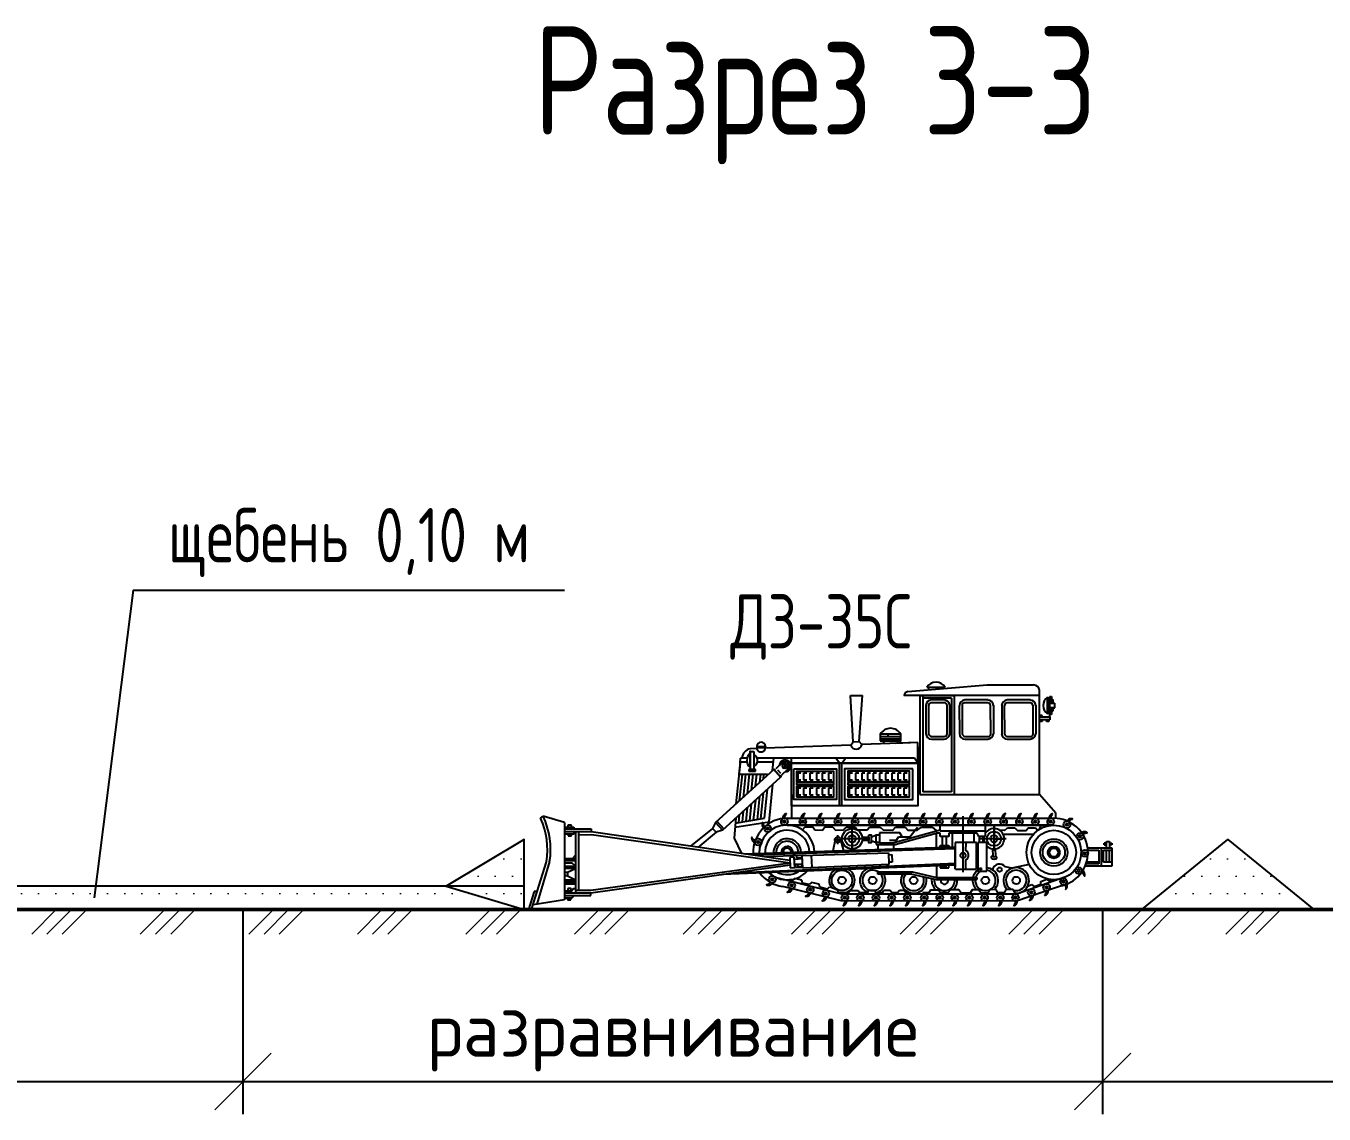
# Paper-space layout 'Лист 6' of a CAD drawing. Header units: metres, sheet in millimetres. Extents: x 0 to 420, y 0 to 297.
# Drawn here: x 300.6 to 360.4, y 89 to 139.2 of the extents above; entities that cross this region are included whole.
import ezdxf

# ---------------------------------------------------------------- set-up
doc = ezdxf.new("R2010")
doc.units = ezdxf.units.M
for name, color, linetype, lineweight in [('Котлован_низ', 7, 'Continuous', 25), ('Машины', 7, 'Continuous', 25), ('Надписи', 7, 'Continuous', 25), ('Профиль', 7, 'Continuous', 50), ('Размеры', 3, 'Continuous', 18), ('Штриховка', 8, 'Continuous', 18)]:
    doc.layers.add(name, color=color, linetype=linetype, lineweight=lineweight)
doc.styles.add('ГОСТ тип Б', font='GOST_B.TTF')
doc.dimstyles.new('Схема', dxfattribs={"dimtxt": 2.5, "dimasz": 2.5, "dimexe": 1.5, "dimexo": 0, "dimgap": 0.8, "dimtad": 1, "dimtxsty": 'ГОСТ тип Б', "dimtsz": 1.3, "dimcen": 2.5, "dimdle": 1.5, "dimclrd": 3, "dimclre": 3, "dimclrt": 3, "dimazin": 3, "dimtfac": 1, "dimtix": 1, "dimtmove": 0, "dimatfit": 3, "dimtfill": 1})

# ---------------------------------------------------------------- blocks, each defined once
blk = doc.blocks.new('Бульдозер сбоку')
at = {"color": 0, "linetype": 'BYBLOCK', "lineweight": -2}
for p, q in [((-5.871, 2.876), (-6.467, 2.876)), ((-4.858, 2.793), (-5.871, 2.876)), ((-5.101, 2.849), (-5.336, 2.849)), ((-5.309, 2.85), (-5.309, 2.83)), ((-5.125, 2.85), (-5.309, 2.85)), ((-5.125, 2.815), (-5.125, 2.85)), ((-6.694, 2.688), (-6.711, 2.688)), ((-6.711, 2.688), (-6.711, 2.642)), ((-6.675, 2.728), (-6.694, 2.728)), ((-6.694, 2.728), (-6.694, 2.642)), ((-6.675, 2.709), (-6.675, 2.728)), ((-6.675, 2.468), (-6.675, 2.709)), ((-6.675, 2.709), (-6.675, 2.709)), ((-6.675, 2.709), (-6.647, 2.709)), ((-6.647, 2.709), (-6.647, 2.516)), ((-6.646, 2.506), (-6.646, 2.718)), ((-6.543, 2.74), (-6.543, 2.808)), ((-6.543, 2.74), (-4.808, 2.74)), ((-6.427, 2.684), (-6.128, 2.684)), ((-5.885, 2.684), (-5.587, 2.684)), ((-5.45, 2.74), (-5.45, 2.74)), ((-5.45, 2.74), (-5.415, 2.74)), ((-5.45, 2.74), (-5.45, 2.706)), ((-5.013, 2.74), (-5.45, 2.74)), ((-5.45, 2.74), (-5.45, 1.472)), ((-5.415, 2.74), (-5.415, 2.74)), ((-5.415, 2.706), (-5.048, 2.706)), ((-5.415, 2.706), (-5.415, 1.507)), ((-5.323, 2.684), (-5.158, 2.684)), ((-5.013, 2.74), (-5.048, 2.74)), ((-5.048, 2.74), (-5.048, 2.74)), ((-5.048, 2.74), (-5.048, 1.507)), ((-4.808, 2.74), (-4.808, 2.74)), ((-4.125, 2.742), (-4.279, 2.74)), ((-4.236, 2.151), (-4.279, 2.74)), ((-4.159, 2.15), (-4.125, 2.742)), ((-6.675, 2.642), (-6.733, 2.642)), ((-6.733, 2.642), (-6.733, 2.582)), ((-6.733, 2.582), (-6.675, 2.582)), ((-6.711, 2.653), (-6.727, 2.653)), ((-6.727, 2.653), (-6.727, 2.642)), ((-6.727, 2.582), (-6.727, 2.572)), ((-6.727, 2.572), (-6.711, 2.572)), ((-6.711, 2.582), (-6.711, 2.541)), ((-6.711, 2.541), (-6.694, 2.541)), ((-6.694, 2.582), (-6.694, 2.498)), ((-6.694, 2.498), (-6.675, 2.498)), ((-6.647, 2.516), (-6.675, 2.516)), ((-6.494, 2.616), (-6.495, 2.249)), ((-6.461, 2.246), (-6.459, 2.616)), ((-6.424, 2.649), (-6.126, 2.649)), ((-6.092, 2.615), (-6.093, 2.249)), ((-6.058, 2.614), (-6.058, 2.249)), ((-5.952, 2.616), (-5.953, 2.249)), ((-5.92, 2.246), (-5.917, 2.616)), ((-5.883, 2.649), (-5.584, 2.649)), ((-5.551, 2.615), (-5.552, 2.249)), ((-5.516, 2.614), (-5.517, 2.249)), ((-5.394, 2.248), (-5.394, 2.616)), ((-5.359, 2.249), (-5.359, 2.616)), ((-5.324, 2.649), (-5.158, 2.649)), ((-5.122, 2.615), (-5.123, 2.25)), ((-5.087, 2.615), (-5.088, 2.25)), ((-6.675, 2.468), (-6.675, 2.428)), ((-6.543, 2.468), (-6.675, 2.468)), ((-6.675, 2.428), (-6.543, 2.428)), ((-6.663, 2.428), (-6.663, 2.409)), ((-6.663, 2.409), (-6.63, 2.409)), ((-6.63, 2.409), (-6.63, 2.428)), ((-6.63, 2.428), (-6.63, 2.428)), ((-6.576, 2.468), (-6.576, 2.487)), ((-6.576, 2.487), (-6.543, 2.487)), ((-6.576, 2.428), (-6.576, 2.409)), ((-6.576, 2.409), (-6.543, 2.409)), ((-6.127, 2.216), (-6.427, 2.215)), ((-6.129, 2.181), (-6.427, 2.183)), ((-5.587, 2.181), (-5.886, 2.183)), ((-5.586, 2.216), (-5.885, 2.215)), ((-5.157, 2.217), (-5.324, 2.217)), ((-5.157, 2.217), (-5.324, 2.217)), ((-5.159, 2.182), (-5.323, 2.182)), ((-5.159, 2.182), (-5.323, 2.182)), ((-4.505, 2.216), (-4.767, 2.216)), ((-4.505, 2.188), (-4.767, 2.188)), ((-4.726, 2.159), (-4.727, 2.128)), ((-4.6, 2.247), (-4.6, 2.216)), ((-4.546, 2.159), (-4.547, 2.122)), ((-5.013, 2.085), (-5.013, 2.085)), ((-5.013, 1.472), (-5.013, 2.085)), ((-4.985, 2.138), (-4.701, 2.127)), ((-4.985, 1.875), (-4.985, 2.138)), ((-4.985, 2.138), (-4.268, 2.112)), ((-4.701, 2.127), (-4.701, 2.127)), ((-4.268, 2.112), (-4.236, 2.151)), ((-4.159, 2.15), (-4.236, 2.151)), ((-4.198, 2.138), (-4.198, 2.138)), ((-4.128, 2.106), (-4.159, 2.15)), ((-4.128, 2.106), (-3.037, 2.067)), ((-3.035, 2.088), (-3.035, 2.073)), ((-2.925, 2.088), (-3.035, 2.088)), ((-3.035, 2.073), (-2.926, 2.073)), ((-2.927, 2.063), (-2.841, 2.059)), ((-2.925, 2.088), (-2.925, 2.073)), ((-2.844, 2.023), (-2.886, 2.023)), ((-2.886, 2.023), (-2.886, 1.796)), ((-2.844, 1.796), (-2.844, 2.023)), ((-4.985, 1.875), (-4.942, 1.941)), ((-4.985, 1.875), (-3.367, 1.875)), ((-4.942, 1.941), (-2.929, 1.941)), ((-4.013, 1.875), (-4.06, 1.941)), ((-4.013, 1.329), (-4.013, 1.875)), ((-3.981, 1.875), (-3.937, 1.941)), ((-3.981, 1.329), (-3.981, 1.875)), ((-3.367, 1.875), (-3.367, 1.941)), ((-3.248, 1.875), (-3.328, 1.805)), ((-3.325, 1.881), (-3.254, 1.801)), ((-3.259, 1.886), (-3.167, 1.801)), ((-3.126, 1.78), (-3.142, 1.941)), ((-3.135, 1.887), (-2.933, 1.888)), ((-2.805, 1.941), (-2.716, 1.941)), ((-2.798, 1.887), (-2.711, 1.887)), ((-2.711, 1.875), (-2.716, 1.941)), ((-2.712, 1.887), (-2.697, 1.735)), ((-2.711, 1.875), (-2.711, 1.875)), ((-2.711, 1.875), (-2.657, 1.353)), ((-4.849, 1.746), (-4.808, 1.746)), ((-4.808, 1.662), (-4.849, 1.662)), ((-4.808, 1.746), (-4.808, 1.662)), ((-4.77, 1.746), (-4.729, 1.746)), ((-4.729, 1.662), (-4.77, 1.662)), ((-4.729, 1.746), (-4.729, 1.662)), ((-4.694, 1.746), (-4.653, 1.746)), ((-4.653, 1.662), (-4.694, 1.662)), ((-4.653, 1.746), (-4.653, 1.662)), ((-4.614, 1.746), (-4.573, 1.746)), ((-4.573, 1.662), (-4.614, 1.662)), ((-4.573, 1.746), (-4.573, 1.662)), ((-4.534, 1.746), (-4.493, 1.746)), ((-4.493, 1.662), (-4.534, 1.662)), ((-4.493, 1.746), (-4.493, 1.662)), ((-4.456, 1.746), (-4.415, 1.746)), ((-4.415, 1.662), (-4.456, 1.662)), ((-4.415, 1.746), (-4.415, 1.662)), ((-4.381, 1.746), (-4.34, 1.746)), ((-4.34, 1.662), (-4.381, 1.662)), ((-4.34, 1.746), (-4.34, 1.662)), ((-4.308, 1.746), (-4.267, 1.746)), ((-4.267, 1.662), (-4.308, 1.662)), ((-4.267, 1.746), (-4.267, 1.662)), ((-4.229, 1.746), (-4.188, 1.746)), ((-4.188, 1.662), (-4.229, 1.662)), ((-4.188, 1.746), (-4.188, 1.662)), ((-4.148, 1.746), (-4.107, 1.746)), ((-4.107, 1.662), (-4.148, 1.662)), ((-4.107, 1.746), (-4.107, 1.662)), ((-4.09, 1.746), (-4.09, 1.662)), ((-3.883, 1.746), (-3.842, 1.746)), ((-3.842, 1.662), (-3.883, 1.662)), ((-3.842, 1.746), (-3.842, 1.662)), ((-3.804, 1.746), (-3.763, 1.746)), ((-3.763, 1.662), (-3.804, 1.662)), ((-3.763, 1.746), (-3.763, 1.662)), ((-3.728, 1.746), (-3.687, 1.746)), ((-3.687, 1.662), (-3.728, 1.662)), ((-3.687, 1.746), (-3.687, 1.662)), ((-3.644, 1.746), (-3.603, 1.746)), ((-3.603, 1.662), (-3.644, 1.662)), ((-3.603, 1.746), (-3.603, 1.662)), ((-3.564, 1.746), (-3.523, 1.746)), ((-3.523, 1.662), (-3.564, 1.662)), ((-3.523, 1.746), (-3.523, 1.662)), ((-3.489, 1.746), (-3.448, 1.746)), ((-3.448, 1.662), (-3.489, 1.662)), ((-3.448, 1.746), (-3.448, 1.662)), ((-3.324, 1.799), (-3.239, 1.722)), ((-3.189, 1.789), (-3.229, 1.747)), ((-3.059, 1.719), (-3.06, 1.735)), ((-2.697, 1.735), (-3.06, 1.735)), ((-3.012, 1.735), (-3.005, 1.67)), ((-2.971, 1.735), (-2.959, 1.628)), ((-2.922, 1.735), (-2.906, 1.58)), ((-2.907, 1.773), (-2.907, 1.796)), ((-2.907, 1.796), (-2.825, 1.796)), ((-2.825, 1.773), (-2.907, 1.773)), ((-2.874, 1.735), (-2.853, 1.531)), ((-2.827, 1.735), (-2.801, 1.484)), ((-2.825, 1.796), (-2.825, 1.773)), ((-2.781, 1.735), (-2.75, 1.437)), ((-2.736, 1.735), (-2.7, 1.392)), ((-5.415, 1.507), (-5.048, 1.507)), ((-4.849, 1.554), (-4.808, 1.554)), ((-4.808, 1.554), (-4.808, 1.469)), ((-4.77, 1.554), (-4.729, 1.554)), ((-4.729, 1.554), (-4.729, 1.469)), ((-4.694, 1.554), (-4.653, 1.554)), ((-4.653, 1.554), (-4.653, 1.469)), ((-4.614, 1.554), (-4.573, 1.554)), ((-4.573, 1.554), (-4.573, 1.469)), ((-4.534, 1.554), (-4.493, 1.554)), ((-4.493, 1.554), (-4.493, 1.469)), ((-4.456, 1.554), (-4.415, 1.554)), ((-4.415, 1.554), (-4.415, 1.469)), ((-4.381, 1.554), (-4.34, 1.554)), ((-4.34, 1.554), (-4.34, 1.469)), ((-4.308, 1.554), (-4.267, 1.554)), ((-4.267, 1.554), (-4.267, 1.469)), ((-4.229, 1.554), (-4.188, 1.554)), ((-4.188, 1.554), (-4.188, 1.469)), ((-4.148, 1.554), (-4.107, 1.554)), ((-4.107, 1.554), (-4.107, 1.469)), ((-3.883, 1.554), (-3.842, 1.554)), ((-3.842, 1.554), (-3.842, 1.469)), ((-3.804, 1.554), (-3.763, 1.554)), ((-3.763, 1.554), (-3.763, 1.469)), ((-3.728, 1.554), (-3.687, 1.554)), ((-3.687, 1.554), (-3.687, 1.469)), ((-3.644, 1.554), (-3.603, 1.554)), ((-3.603, 1.554), (-3.603, 1.469)), ((-3.564, 1.554), (-3.523, 1.554)), ((-3.523, 1.554), (-3.523, 1.469)), ((-3.489, 1.554), (-3.448, 1.554)), ((-3.448, 1.554), (-3.448, 1.469)), ((-3.085, 1.126), (-3.13, 1.606)), ((-3.024, 1.169), (-3.061, 1.543)), ((-6.753, 1.234), (-6.543, 1.472)), ((-4.808, 1.469), (-4.849, 1.469)), ((-4.729, 1.469), (-4.77, 1.469)), ((-4.653, 1.469), (-4.694, 1.469)), ((-4.573, 1.469), (-4.614, 1.469)), ((-4.493, 1.469), (-4.534, 1.469)), ((-4.415, 1.469), (-4.456, 1.469)), ((-4.34, 1.469), (-4.381, 1.469)), ((-4.267, 1.469), (-4.308, 1.469)), ((-4.188, 1.469), (-4.229, 1.469)), ((-4.107, 1.469), (-4.148, 1.469)), ((-3.842, 1.469), (-3.883, 1.469)), ((-3.763, 1.469), (-3.804, 1.469)), ((-3.687, 1.469), (-3.728, 1.469)), ((-3.603, 1.469), (-3.644, 1.469)), ((-3.523, 1.469), (-3.564, 1.469)), ((-3.448, 1.469), (-3.489, 1.469)), ((-3.367, 1.472), (-3.367, 1.17)), ((-3.005, 1.492), (-2.971, 1.162)), ((-2.96, 1.451), (-2.929, 1.153)), ((-2.907, 1.402), (-2.88, 1.145)), ((-2.853, 1.354), (-2.831, 1.137)), ((-6.753, 1.169), (-6.753, 1.234)), ((-6.753, 1.234), (-6.753, 1.234)), ((-5.565, 0.478), (-5.565, 1.195)), ((-2.65, 1.108), (-3.024, 1.169)), ((-2.801, 1.307), (-2.783, 1.129)), ((-2.75, 1.26), (-2.736, 1.122)), ((-2.701, 1.215), (-2.69, 1.114)), ((-2.657, 1.175), (-2.636, 0.915)), ((-0.464, 1.116), (-0.19, 1.195)), ((-0.159, 1.17), (-0.19, 1.195)), ((-6.725, 1.082), (-3.314, 1.082)), ((-6.537, 1.028), (-6.567, 1.082)), ((-6.49, 1.048), (-6.52, 1.015)), ((-6.396, 1.048), (-6.49, 1.048)), ((-6.37, 1.015), (-6.396, 1.048)), ((-6.26, 1.015), (-6.37, 1.015)), ((-6.226, 1.047), (-6.26, 1.015)), ((-6.133, 1.048), (-6.226, 1.047)), ((-6.093, 1.015), (-6.133, 1.048)), ((-6.093, 1.015), (-6.03, 1.017)), ((-5.96, 1.066), (-5.96, 0.907)), ((-5.96, 0.752), (-5.96, 1.066)), ((-5.272, 1.082), (-5.873, 1.082)), ((-5.847, 1.082), (-5.847, 1.006)), ((-5.847, 1.006), (-5.847, 0.936)), ((-5.847, 1.006), (-5.272, 1.006)), ((-5.811, 1.006), (-5.811, 1.006)), ((-5.272, 1.006), (-5.272, 1.082)), ((-4.683, 0.86), (-5.272, 1.021)), ((-5.219, 1.014), (-5.227, 1.009)), ((-5.168, 1.056), (-5.219, 1.014)), ((-5.033, 1.055), (-5.168, 1.056)), ((-4.976, 1.018), (-5.033, 1.055)), ((-4.884, 0.934), (-4.98, 1.055)), ((-4.857, 1.019), (-4.976, 1.018)), ((-4.823, 1.056), (-4.857, 1.019)), ((-4.699, 1.055), (-4.823, 1.056)), ((-4.664, 1.019), (-4.699, 1.055)), ((-4.54, 1.02), (-4.664, 1.019)), ((-4.505, 1.056), (-4.54, 1.02)), ((-4.366, 1.056), (-4.505, 1.056)), ((-4.337, 1.021), (-4.366, 1.056)), ((-4.215, 1.021), (-4.337, 1.021)), ((-4.182, 1.057), (-4.215, 1.021)), ((-4.068, 1.057), (-4.182, 1.057)), ((-4.145, 0.733), (-4.145, 1.057)), ((-4.036, 1.02), (-4.068, 1.057)), ((-3.931, 1.019), (-4.036, 1.02)), ((-3.896, 1.057), (-3.931, 1.019)), ((-3.797, 1.059), (-3.896, 1.057)), ((-3.764, 1.019), (-3.797, 1.059)), ((-3.669, 1.02), (-3.764, 1.019)), ((-3.641, 1.058), (-3.669, 1.02)), ((-3.543, 1.058), (-3.641, 1.058)), ((-3.51, 1.022), (-3.543, 1.058)), ((-2.644, 1.054), (-3.085, 1.126)), ((-2.415, 1.132), (-2.503, 1.035)), ((-2.486, 1.019), (-2.405, 0.991)), ((-2.405, 0.991), (-2.36, 1.038)), ((-2.397, 1.116), (-2.36, 1.038)), ((-2.36, 1.038), (-2.078, 0.811)), ((-0.807, 1.033), (-0.807, 0.995)), ((-0.466, 1.033), (-0.807, 1.033)), ((-0.586, 1.054), (-0.586, 1.033)), ((-0.466, 1.054), (-0.586, 1.054)), ((-0.554, 1.033), (-0.554, 1.082)), ((-0.554, 1.082), (-0.509, 1.082)), ((-0.509, 1.082), (-0.509, 1.033)), ((-0.464, 1.116), (-0.464, 0.124)), ((-7.439, 0.851), (-7.468, 0.851)), ((-7.468, 0.851), (-7.468, 0.829)), ((-7.399, 0.874), (-7.439, 0.874)), ((-7.439, 0.874), (-7.439, 0.791)), ((-7.399, 0.791), (-7.399, 0.874)), ((-7.399, 0.851), (-7.369, 0.851)), ((-7.369, 0.829), (-7.369, 0.851)), ((-6.077, 0.966), (-6.467, 0.968)), ((-6.114, 0.907), (-5.765, 0.907)), ((-6.041, 0.907), (-6.091, 0.907)), ((-5.96, 0.907), (-6.041, 0.907)), ((-5.96, 0.967), (-5.96, 0.793)), ((-5.867, 0.859), (-5.752, 0.859)), ((-5.867, 0.493), (-5.867, 0.859)), ((-5.847, 0.936), (-5.767, 0.936)), ((-5.82, 0.859), (-5.82, 0.936)), ((-5.775, 0.859), (-5.775, 0.936)), ((-5.767, 0.936), (-5.743, 0.979)), ((-5.752, 0.859), (-5.752, 0.493)), ((-5.752, 0.837), (-5.737, 0.837)), ((-5.743, 0.979), (-5.381, 0.979)), ((-5.737, 0.837), (-5.737, 0.858)), ((-5.737, 0.858), (-5.465, 0.858)), ((-5.737, 0.517), (-5.737, 0.837)), ((-5.702, 0.979), (-5.702, 0.858)), ((-5.601, 0.754), (-5.602, 0.858)), ((-5.465, 0.858), (-5.465, 0.543)), ((-5.423, 0.979), (-5.424, 0.8)), ((-5.381, 0.979), (-5.381, 0.935)), ((-5.381, 0.935), (-5.272, 0.935)), ((-5.352, 0.822), (-5.352, 0.935)), ((-5.302, 0.822), (-5.302, 0.935)), ((-5.272, 0.935), (-5.272, 0.979)), ((-5.272, 0.979), (-5.221, 0.979)), ((-5.221, 0.979), (-5.221, 0.794)), ((-4.696, 0.835), (-5.221, 0.979)), ((-4.884, 0.934), (-4.884, 0.934)), ((-4.739, 0.934), (-4.884, 0.934)), ((-4.784, 0.934), (-4.756, 0.985)), ((-4.756, 0.985), (-4.493, 0.985)), ((-4.712, 0.89), (-4.739, 0.934)), ((-4.621, 0.89), (-4.712, 0.89)), ((-4.454, 0.835), (-4.696, 0.835)), ((-4.493, 0.857), (-4.683, 0.86)), ((-4.673, 0.835), (-4.673, 0.775)), ((-4.493, 0.985), (-4.493, 0.857)), ((-4.475, 0.835), (-4.475, 0.768)), ((-4.39, 0.928), (-4.454, 0.959)), ((-4.39, 0.887), (-4.454, 0.858)), ((-4.454, 0.858), (-4.454, 0.835)), ((-4.36, 0.928), (-4.36, 0.887)), ((-4.274, 0.928), (-4.36, 0.928)), ((-4.36, 0.887), (-4.274, 0.886)), ((-4.358, 0.907), (-3.999, 0.907)), ((-4.145, 0.967), (-4.145, 0.733)), ((-3.996, 0.895), (-4.034, 0.754)), ((-4.006, 0.895), (-3.912, 0.895)), ((-3.961, 0.895), (-3.984, 0.895)), ((-3.961, 0.84), (-3.961, 0.954)), ((-3.926, 0.895), (-3.899, 0.749)), ((-3.35, 0.596), (-0.808, 0.956)), ((-3.349, 0.627), (-0.807, 0.995)), ((-2.636, 0.915), (-2.729, 0.717)), ((-2.405, 0.991), (-2.171, 0.797)), ((-0.808, 0.956), (-0.644, 0.955)), ((-0.807, 0.995), (-0.466, 0.995)), ((-0.644, 0.995), (-0.644, 0.246)), ((-0.604, 0.995), (-0.604, 0.21)), ((-0.588, 0.972), (-0.588, 0.995)), ((-0.466, 0.972), (-0.588, 0.972)), ((-0.555, 0.944), (-0.555, 0.972)), ((-0.511, 0.944), (-0.555, 0.944)), ((-0.511, 0.972), (-0.511, 0.944)), ((-7.468, 0.829), (-7.439, 0.829)), ((-7.158, 0.792), (-7.468, 0.791)), ((-7.468, 0.791), (-7.468, 0.558)), ((-7.361, 0.762), (-7.468, 0.762)), ((-7.439, 0.608), (-7.439, 0.762)), ((-7.369, 0.829), (-7.399, 0.829)), ((-7.399, 0.829), (-7.369, 0.829)), ((-7.399, 0.608), (-7.399, 0.762)), ((-7.361, 0.608), (-7.361, 0.762)), ((-7.329, 0.791), (-7.329, 0.558)), ((-7.161, 0.762), (-7.299, 0.762)), ((-7.299, 0.762), (-7.299, 0.585)), ((-5.976, 0.778), (-5.977, 0.685)), ((-5.942, 0.778), (-5.943, 0.685)), ((-5.466, 0.779), (-2.873, 0.696)), ((-5.465, 0.517), (-5.465, 0.801)), ((-5.465, 0.801), (-2.762, 0.712)), ((-5.38, 0.822), (-5.381, 0.799)), ((-5.272, 0.822), (-5.38, 0.822)), ((-5.272, 0.796), (-5.272, 0.822)), ((-4.741, 0.756), (-4.74, 0.777)), ((-4.652, 0.704), (-4.656, 0.609)), ((-4.609, 0.703), (-4.652, 0.704)), ((-4.608, 0.729), (-4.615, 0.578)), ((-3.504, 0.691), (-4.608, 0.729)), ((-3.621, 0.695), (-3.631, 0.538)), ((-3.513, 0.533), (-3.504, 0.691)), ((-3.435, 0.663), (-3.506, 0.667)), ((-3.504, 0.691), (-3.023, 0.674)), ((-3.434, 0.689), (-3.435, 0.663)), ((-3.41, 0.538), (-3.403, 0.672)), ((-3.403, 0.672), (-3.347, 0.669)), ((-3.347, 0.669), (-3.352, 0.535)), ((-0.568, 0.654), (-0.604, 0.699)), ((-7.468, 0.608), (-7.361, 0.608)), ((-7.468, 0.558), (-7.126, 0.558)), ((-7.299, 0.609), (-7.144, 0.608)), ((-7.299, 0.585), (-7.137, 0.585)), ((-6.411, 0.577), (-6.19, 0.529)), ((-6.19, 0.529), (-6.105, 0.546)), ((-5.466, 0.517), (-5.737, 0.517)), ((-5.601, 0.517), (-5.601, 0.64)), ((-5.466, 0.591), (-2.633, 0.469)), ((-5.465, 0.571), (-2.484, 0.448)), ((-5.381, 0.537), (-5.38, 0.568)), ((-5.272, 0.537), (-5.381, 0.537)), ((-5.349, 0.546), (-5.348, 0.566)), ((-5.29, 0.546), (-5.349, 0.546)), ((-5.302, 0.564), (-5.302, 0.546)), ((-5.29, 0.564), (-5.29, 0.546)), ((-5.272, 0.563), (-5.272, 0.537)), ((-5.222, 0.561), (-5.222, 0.411)), ((-4.656, 0.609), (-4.613, 0.607)), ((-4.615, 0.578), (-3.513, 0.533)), ((-4.587, 0.577), (-4.588, 0.555)), ((-3.421, 0.538), (-3.513, 0.543)), ((-3.409, 0.58), (-3.51, 0.586)), ((-3.405, 0.648), (-3.506, 0.654)), ((-3.505, 0.556), (-3.503, 0.585)), ((-3.449, 0.553), (-3.505, 0.556)), ((-3.447, 0.582), (-3.449, 0.553)), ((-3.418, 0.58), (-3.421, 0.538)), ((-3.352, 0.535), (-3.41, 0.538)), ((-3.351, 0.571), (-0.801, 0.21)), ((-3.35, 0.596), (-0.801, 0.247)), ((-0.466, 0.654), (-0.604, 0.654)), ((-0.466, 0.628), (-0.604, 0.628)), ((-0.604, 0.556), (-0.563, 0.595)), ((-0.466, 0.556), (-0.604, 0.556)), ((-0.466, 0.529), (-0.604, 0.529)), ((-0.505, 0.478), (-0.604, 0.528)), ((-0.563, 0.595), (-0.466, 0.595)), ((-0.115, 0.07), (-0.275, 0.617)), ((-0.042, 0), (-0.233, 0.613)), ((-6.908, 0.336), (-6.247, 0.11)), ((-6.879, 0.418), (-6.247, 0.198)), ((-6.671, 0.369), (-6.709, 0.383)), ((-6.636, 0.392), (-6.671, 0.369)), ((-6.636, 0.392), (-6.637, 0.394)), ((-6.557, 0.361), (-6.636, 0.392)), ((-6.557, 0.326), (-6.557, 0.361)), ((-5.752, 0.493), (-5.867, 0.493)), ((-5.74, 0.41), (-5.74, 0.384)), ((-5.224, 0.41), (-5.74, 0.41)), ((-5.218, 0.385), (-5.74, 0.384)), ((-4.916, 0.482), (-5.224, 0.41)), ((-4.91, 0.456), (-5.218, 0.385)), ((-4.472, 0.482), (-4.916, 0.482)), ((-4.91, 0.456), (-4.472, 0.456)), ((-4.472, 0.456), (-4.472, 0.482)), ((-4.014, 0.199), (-3.199, 0.402)), ((-3.723, 0.325), (-3.624, 0.348)), ((-3.624, 0.348), (-3.594, 0.321)), ((-3.594, 0.321), (-3.51, 0.34)), ((-3.51, 0.34), (-3.5, 0.378)), ((-3.5, 0.378), (-3.413, 0.397)), ((-3.413, 0.397), (-3.379, 0.372)), ((-3.379, 0.372), (-3.343, 0.384)), ((-0.505, 0.433), (-0.604, 0.382)), ((-0.466, 0.382), (-0.604, 0.382)), ((-0.466, 0.356), (-0.604, 0.356)), ((-6.475, 0.297), (-6.557, 0.326)), ((-6.44, 0.321), (-6.475, 0.297)), ((-6.391, 0.302), (-6.44, 0.321)), ((-6.247, 0.198), (-4.014, 0.199)), ((-6.241, 0.198), (-6.206, 0.259)), ((-6.206, 0.259), (-6.112, 0.259)), ((-6.112, 0.259), (-6.091, 0.216)), ((-6.091, 0.216), (-6.007, 0.216)), ((-6.007, 0.216), (-5.989, 0.258)), ((-5.989, 0.258), (-5.902, 0.255)), ((-5.902, 0.255), (-5.883, 0.213)), ((-5.883, 0.213), (-5.794, 0.213)), ((-5.794, 0.213), (-5.761, 0.252)), ((-5.761, 0.252), (-5.68, 0.253)), ((-5.68, 0.253), (-5.656, 0.213)), ((-5.656, 0.213), (-5.539, 0.213)), ((-5.539, 0.213), (-5.511, 0.254)), ((-5.511, 0.254), (-5.403, 0.254)), ((-5.403, 0.254), (-5.369, 0.216)), ((-5.369, 0.216), (-5.275, 0.215)), ((-5.275, 0.215), (-5.245, 0.25)), ((-5.245, 0.25), (-5.149, 0.251)), ((-5.149, 0.251), (-5.126, 0.215)), ((-5.126, 0.215), (-5.049, 0.215)), ((-5.049, 0.215), (-5.049, 0.198)), ((-4.836, 0.215), (-4.901, 0.213)), ((-4.811, 0.245), (-4.836, 0.215)), ((-4.811, 0.245), (-4.75, 0.245)), ((-4.75, 0.245), (-4.724, 0.215)), ((-4.724, 0.215), (-4.652, 0.215)), ((-4.652, 0.215), (-4.632, 0.245)), ((-4.632, 0.245), (-4.544, 0.245)), ((-4.544, 0.245), (-4.527, 0.215)), ((-4.527, 0.215), (-4.451, 0.214)), ((-4.451, 0.214), (-4.433, 0.243)), ((-4.433, 0.243), (-4.352, 0.243)), ((-4.352, 0.243), (-4.336, 0.215)), ((-4.336, 0.215), (-4.237, 0.215)), ((-4.237, 0.215), (-4.221, 0.241)), ((-4.221, 0.241), (-4.116, 0.241)), ((-4.116, 0.241), (-4.098, 0.215)), ((-4.098, 0.215), (-3.968, 0.216)), ((-3.957, 0.255), (-3.968, 0.216)), ((-3.874, 0.287), (-3.957, 0.255)), ((-3.857, 0.292), (-3.874, 0.287)), ((-3.824, 0.264), (-3.857, 0.292)), ((-3.824, 0.264), (-3.732, 0.287)), ((-3.732, 0.287), (-3.723, 0.325)), ((-0.801, 0.247), (-0.604, 0.246)), ((-0.801, 0.179), (-0.801, 0.21)), ((-0.801, 0.21), (-0.466, 0.21)), ((-0.466, 0.179), (-0.801, 0.179)), ((-0.466, 0.329), (-0.604, 0.329)), ((-0.576, 0.272), (-0.604, 0.272)), ((-0.558, 0.153), (-0.582, 0.179)), ((-0.562, 0.242), (-0.576, 0.272)), ((-0.466, 0.242), (-0.562, 0.242)), ((-0.551, 0.242), (-0.551, 0.27)), ((-0.551, 0.27), (-0.506, 0.27)), ((-0.506, 0.27), (-0.506, 0.242)), ((-0.479, 0.242), (-0.479, 0.21)), ((-0.115, 0.234), (-0.077, 0.234)), ((-0.077, 0.234), (-0.002, 0)), ((-0.466, 0.153), (-0.558, 0.153)), ((-0.546, 0.124), (-0.546, 0.153)), ((-0.502, 0.124), (-0.546, 0.124)), ((-0.502, 0.153), (-0.502, 0.124)), ((-0.466, 0.124), (-0.062, 0.062)), ((-0.002, 0), (-0.042, 0))]:
    blk.add_line(p, q, dxfattribs=at)
at = {"color": 0, "linetype": 'BYBLOCK', "lineweight": -2, "extrusion": (0, 0, -1)}
for points in [[(5.013, 1.472), (6.543, 1.472), (6.543, 2.74), (5.013, 2.74)], [(4.505, 2.159), (4.767, 2.159), (4.767, 2.247), (4.505, 2.247)], [(2.844, 2.023), (2.835, 2.023), (2.835, 1.823), (2.844, 1.823)], [(4.923, 1.804), (4.049, 1.804), (4.049, 1.41), (4.923, 1.41)], [(4.09, 1.639), (4.877, 1.639), (4.877, 1.771), (4.09, 1.771)], [(3.397, 1.803), (3.944, 1.803), (3.944, 1.41), (3.397, 1.41)], [(3.431, 1.637), (3.912, 1.637), (3.912, 1.769), (3.431, 1.769)], [(2.486, 1.019), (3.229, 1.696), (3.141, 1.793), (2.397, 1.116)], [(4.09, 1.596), (4.877, 1.596), (4.877, 1.622), (4.09, 1.622)], [(4.09, 1.445), (4.877, 1.445), (4.877, 1.576), (4.09, 1.576)], [(3.431, 1.597), (3.912, 1.597), (3.912, 1.623), (3.431, 1.623)], [(3.431, 1.446), (3.912, 1.446), (3.912, 1.577), (3.431, 1.577)], [(4.454, 0.959), (4.493, 0.959), (4.493, 0.858), (4.454, 0.858)], [(4.36, 0.959), (4.39, 0.959), (4.39, 0.857), (4.36, 0.857)]]:
    blk.add_lwpolyline(points, close=True, dxfattribs=at)
for points in [[(4.013, 1.875), (4.985, 1.875), (4.985, 1.329), (3.367, 1.329), (3.367, 1.875), (3.981, 1.875)], [(3.314, 1.17), (6.725, 1.17)], [(3.314, 1.082), (6.725, 1.082)], [(6.247, 0.198), (4.014, 0.199), (3.314, 0.373)], [(0.466, 0.478), (0.505, 0.478), (0.505, 0.433), (0.466, 0.433)], [(6.247, 0.11), (4.003, 0.111), (3.256, 0.295)]]:
    blk.add_lwpolyline(points, dxfattribs=at)
for centre, radius in [((3.287, 1.84), 0.0328), ((6.686, 1.126), 0.0437), ((6.686, 1.126), 0.0437), ((6.489, 1.126), 0.0437), ((6.285, 1.126), 0.0437), ((6.082, 1.126), 0.0437), ((5.879, 1.126), 0.0437), ((5.671, 1.126), 0.0437), ((5.461, 1.126), 0.0437), ((5.26, 1.126), 0.0437), ((5.053, 1.126), 0.0437), ((4.84, 1.126), 0.0437), ((4.619, 1.126), 0.0437), ((4.402, 1.126), 0.0437), ((4.183, 1.126), 0.0437), ((3.964, 1.126), 0.0437), ((3.734, 1.126), 0.0437), ((3.514, 1.126), 0.0437), ((3.279, 1.126), 0.0437), ((6.725, 0.732), 0.35), ((6.725, 0.732), 0.284), ((6.892, 1.087), 0.0437), ((6.892, 1.087), 0.0153), ((6.686, 1.126), 0.0153), ((6.489, 1.126), 0.0153), ((6.285, 1.126), 0.0153), ((6.082, 1.126), 0.0153), ((5.96, 0.907), 0.0918), ((5.879, 1.126), 0.0153), ((5.671, 1.126), 0.0153), ((5.461, 1.126), 0.0153), ((5.26, 1.126), 0.0153), ((5.053, 1.126), 0.0153), ((4.84, 1.126), 0.0153), ((4.619, 1.126), 0.0153), ((4.402, 1.126), 0.0153), ((4.145, 0.907), 0.131), ((4.145, 0.907), 0.0918), ((4.183, 1.126), 0.0153), ((3.964, 1.126), 0.0153), ((3.734, 1.126), 0.0153), ((3.514, 1.126), 0.0153), ((3.279, 1.126), 0.0153), ((3.066, 1.037), 0.0437), ((3.066, 1.037), 0.0153), ((7.06, 0.937), 0.0437), ((7.06, 0.937), 0.0153), ((6.725, 0.732), 0.175), ((6.725, 0.732), 0.142), ((6.725, 0.732), 0.142), ((5.96, 0.907), 0.0459), ((4.145, 0.907), 0.0459), ((3.961, 0.895), 0.035), ((2.944, 0.866), 0.0437), ((2.944, 0.866), 0.0153), ((7.12, 0.722), 0.0437), ((7.12, 0.722), 0.0153), ((6.725, 0.732), 0.0765), ((6.725, 0.732), 0.0547), ((5.563, 0.695), 0.0328), ((7.042, 0.501), 0.0437), ((7.042, 0.501), 0.0153), ((6.032, 0.512), 0.028), ((5.789, 0.522), 0.0108), ((4.014, 0.374), 0.131), ((6.849, 0.361), 0.0437), ((6.849, 0.361), 0.0153), ((6.244, 0.374), 0.0481), ((5.85, 0.374), 0.0481), ((4.932, 0.374), 0.0481), ((4.407, 0.374), 0.0481), ((4.014, 0.374), 0.0481), ((3.371, 0.312), 0.0437), ((3.123, 0.387), 0.0437), ((3.123, 0.387), 0.0153), ((6.632, 0.286), 0.0437), ((6.632, 0.286), 0.0153), ((6.438, 0.221), 0.0437), ((6.438, 0.221), 0.0153), ((6.235, 0.154), 0.0437), ((6.235, 0.154), 0.0153), ((6.039, 0.154), 0.0437), ((6.039, 0.154), 0.0153), ((5.839, 0.154), 0.0437), ((5.839, 0.154), 0.0153), ((5.645, 0.154), 0.0437), ((5.645, 0.154), 0.0153), ((5.458, 0.154), 0.0437), ((5.458, 0.154), 0.0153), ((5.266, 0.154), 0.0437), ((5.266, 0.154), 0.0153), ((5.067, 0.154), 0.0437), ((5.067, 0.154), 0.0153), ((4.851, 0.154), 0.0437), ((4.851, 0.154), 0.0153), ((4.65, 0.154), 0.0437), ((4.65, 0.154), 0.0153), ((4.45, 0.154), 0.0437), ((4.45, 0.154), 0.0153), ((4.249, 0.154), 0.0437), ((4.249, 0.154), 0.0153), ((4.052, 0.154), 0.0437), ((4.052, 0.154), 0.0153), ((3.808, 0.204), 0.0437), ((3.808, 0.204), 0.0153), ((3.608, 0.254), 0.0437), ((3.608, 0.254), 0.0153), ((3.371, 0.312), 0.0153)]:
    blk.add_circle(centre, radius, dxfattribs=at)
for centre, radius, start, end in [((6.462, 2.794), 0.0823, 9.7833, 86.3409), ((5.218, 2.771), 0.141, 33.7055, 146.2945), ((6.714, 2.612), 0.126, 122.6462, -122.6462), ((6.419, 2.609), 0.0747, 4.7716, 87.3363), ((6.135, 2.606), 0.0781, 95.0187, 174.1749), ((5.878, 2.609), 0.0747, 4.7716, 87.3363), ((5.594, 2.606), 0.0781, 95.0187, 174.1749), ((5.319, 2.61), 0.0747, 4.7716, 87.3363), ((5.165, 2.607), 0.0781, 95.0187, 174.1749), ((4.874, 2.727), 0.0677, 103.6567, 168.5209), ((6.415, 2.605), 0.0449, 13.6694, 78.3313), ((6.133, 2.609), 0.0407, 99.8742, 171.431), ((5.874, 2.605), 0.0449, 13.6694, 78.3313), ((5.591, 2.609), 0.0407, 99.8742, 171.431), ((5.315, 2.606), 0.0449, 13.6694, 78.3313), ((5.163, 2.609), 0.0407, 96.9409, 171.431), ((6.417, 2.26), 0.0781, -84.9813, -8.142), ((6.422, 2.255), 0.0407, -83.0591, -11.6484), ((6.132, 2.256), 0.0747, -175.2284, -92.6637), ((6.137, 2.26), 0.0449, -166.3306, -101.6687), ((5.876, 2.26), 0.0781, -84.9813, -8.142), ((5.88, 2.255), 0.0407, -83.0591, -11.6484), ((5.591, 2.256), 0.0747, -175.2284, -92.6637), ((5.595, 2.26), 0.0449, -166.3306, -101.6687), ((5.316, 2.259), 0.0781, -84.9813, -8.142), ((5.319, 2.257), 0.0407, -83.0591, -11.6484), ((5.162, 2.256), 0.0747, -175.2284, -92.6637), ((5.167, 2.261), 0.0449, -166.3306, -101.6687), ((4.636, 2.169), 0.152, 30.4976, 149.5024), ((4.197, 2.126), 0.072, -164.5116, -11.3323), ((2.98, 2.088), 0.0547, 0.0057, -179.9943), ((2.98, 2.073), 0.0547, 179.6591, -0.3409), ((2.868, 1.927), 0.135, 101.3486, 174.0825), ((2.917, 1.91), 0.119, 132.9376, -132.9376), ((3.288, 1.84), 0.0765, -88.7037, -177.9547), ((3.288, 1.84), 0.0542, -48.5713, 122.2129), ((2.863, 1.909), 0.0728, -71.2511, 71.2511), ((3.279, 1.692), 0.0502, 143.7914, 174.7478), ((3.141, 1.838), 0.0448, -90.5826, -55.7259), ((6.725, 0.732), 0.437, -77.0033, 90), ((3.315, 0.733), 0.437, 90.1104, -177.7556), ((-0.687, 0.771), 0.974, -9.1003, 25.7861), ((-0.718, 0.77), 0.964, -9.3858, 24.5294), ((5.96, 0.907), 0.131, -134.9942, 149.5896), ((3.31, 0.728), 0.354, 2.2364, -178.4558), ((3.314, 0.732), 0.284, 1.4089, -177.6282), ((5.96, 0.907), 0.131, 167.0888, -158.4653), ((3.314, 0.733), 0.175, 1.075, -177.2944), ((3.314, 0.733), 0.142, 0.8757, -177.0951), ((5.96, 0.699), 0.022, -140.6561, -39.3439), ((5.571, 0.697), 0.064, -62.1935, 62.2834), ((3.314, 0.733), 0.076, -0.1714, -176.0479), ((3.314, 0.733), 0.054, -1.1093, -175.11), ((6.244, 0.374), 0.164, -93.4722, -135.6426), ((6.244, 0.374), 0.131, -103.3613, -118.813), ((6.031, 0.491), 0.0925, 36.6655, 168.0039), ((5.85, 0.374), 0.164, -45.2642, 83.9751), ((5.85, 0.374), 0.131, 175.3851, 82.3903), ((5.85, 0.374), 0.164, 126.7319, 167.1332), ((4.407, 0.374), 0.131, 55.4452, 38.9591), ((4.407, 0.374), 0.164, 113.4322, -113.8457), ((4.014, 0.374), 0.164, -75.0131, 58.8113), ((4.014, 0.374), 0.164, 125.9804, -148.1156), ((5.85, 0.374), 0.131, 114.331, 163.8379), ((5.85, 0.374), 0.164, 176.3852, -132.286), ((5.326, 0.374), 0.164, -46.9213, 3.7079), ((5.326, 0.374), 0.131, 172.9938, 4.6555), ((5.326, 0.374), 0.0481, 166.9287, 12.9222), ((5.326, 0.374), 0.164, 171.7776, -131.2185), ((4.932, 0.374), 0.164, 149.8005, 14.2355), ((4.932, 0.374), 0.131, 141.0409, 21.9192), ((4.407, 0.374), 0.164, -74.6464, 30.1995), ((3.314, 0.732), 0.35, -131.7997, -43.4085), ((3.314, 0.732), 0.35, -131.7997, -43.4085), ((3.314, 0.732), 0.284, -115.6688, -59.5394), ((3.316, 0.73), 0.439, -143.1564, -97.9304), ((3.316, 0.73), 0.439, -93.8884, -93.6981)]:
    blk.add_arc(centre, radius, start, end, dxfattribs=at)
blk.add_ellipse((-5.959, 0.668), major_axis=(0.0378, 0), ratio=0.539395, start_param=5.138643, end_param=4.206067, dxfattribs=at)
at = {"color": 0, "linetype": 'BYBLOCK', "lineweight": -2}
for points in [[(-6.918, 1.123), (-6.918, 1.124), (-6.919, 1.128), (-6.924, 1.134), (-6.936, 1.144), (-6.948, 1.155), (-6.96, 1.159), (-6.972, 1.163), (-6.939, 1.165), (-6.925, 1.162), (-6.909, 1.153), (-6.9, 1.143), (-6.895, 1.136), (-6.893, 1.132), (-6.893, 1.131)], [(-6.69, 1.169), (-6.689, 1.171), (-6.688, 1.175), (-6.689, 1.183), (-6.694, 1.197), (-6.699, 1.213), (-6.707, 1.223), (-6.715, 1.232), (-6.685, 1.217), (-6.675, 1.206), (-6.666, 1.191), (-6.664, 1.178), (-6.663, 1.169), (-6.664, 1.165), (-6.664, 1.163)], [(-6.492, 1.169), (-6.492, 1.171), (-6.491, 1.175), (-6.492, 1.183), (-6.496, 1.197), (-6.501, 1.213), (-6.509, 1.223), (-6.517, 1.233), (-6.488, 1.217), (-6.478, 1.207), (-6.468, 1.191), (-6.466, 1.178), (-6.466, 1.169), (-6.466, 1.165), (-6.466, 1.164)], [(-6.288, 1.169), (-6.288, 1.171), (-6.287, 1.175), (-6.288, 1.183), (-6.292, 1.197), (-6.297, 1.213), (-6.305, 1.223), (-6.313, 1.233), (-6.284, 1.217), (-6.274, 1.207), (-6.264, 1.191), (-6.262, 1.178), (-6.262, 1.169), (-6.262, 1.165), (-6.262, 1.164)], [(-6.086, 1.169), (-6.086, 1.171), (-6.084, 1.175), (-6.085, 1.183), (-6.09, 1.197), (-6.095, 1.213), (-6.103, 1.223), (-6.111, 1.233), (-6.081, 1.217), (-6.071, 1.207), (-6.062, 1.191), (-6.06, 1.178), (-6.06, 1.169), (-6.06, 1.165), (-6.06, 1.164)], [(-5.882, 1.169), (-5.882, 1.171), (-5.881, 1.175), (-5.882, 1.183), (-5.886, 1.197), (-5.891, 1.213), (-5.9, 1.223), (-5.907, 1.233), (-5.878, 1.217), (-5.868, 1.207), (-5.859, 1.191), (-5.857, 1.178), (-5.856, 1.169), (-5.856, 1.165), (-5.857, 1.164)], [(-5.675, 1.169), (-5.674, 1.171), (-5.673, 1.175), (-5.674, 1.183), (-5.679, 1.197), (-5.683, 1.213), (-5.692, 1.223), (-5.7, 1.233), (-5.67, 1.217), (-5.66, 1.207), (-5.651, 1.191), (-5.649, 1.178), (-5.648, 1.169), (-5.649, 1.165), (-5.649, 1.164)], [(-5.465, 1.169), (-5.464, 1.171), (-5.463, 1.175), (-5.464, 1.183), (-5.469, 1.197), (-5.473, 1.213), (-5.482, 1.223), (-5.49, 1.233), (-5.46, 1.217), (-5.45, 1.207), (-5.441, 1.191), (-5.439, 1.178), (-5.438, 1.169), (-5.439, 1.165), (-5.439, 1.164)], [(-5.263, 1.169), (-5.263, 1.171), (-5.262, 1.175), (-5.263, 1.183), (-5.267, 1.197), (-5.272, 1.213), (-5.28, 1.223), (-5.288, 1.233), (-5.259, 1.217), (-5.249, 1.207), (-5.239, 1.191), (-5.237, 1.178), (-5.237, 1.169), (-5.237, 1.165), (-5.237, 1.164)], [(-5.057, 1.169), (-5.057, 1.171), (-5.055, 1.175), (-5.056, 1.183), (-5.061, 1.197), (-5.066, 1.213), (-5.074, 1.223), (-5.082, 1.233), (-5.052, 1.217), (-5.042, 1.207), (-5.033, 1.191), (-5.031, 1.178), (-5.031, 1.169), (-5.031, 1.165), (-5.031, 1.164)], [(-4.843, 1.169), (-4.843, 1.171), (-4.842, 1.175), (-4.843, 1.183), (-4.847, 1.197), (-4.852, 1.213), (-4.861, 1.223), (-4.868, 1.233), (-4.839, 1.217), (-4.829, 1.207), (-4.82, 1.191), (-4.818, 1.178), (-4.817, 1.169), (-4.817, 1.165), (-4.818, 1.164)], [(-4.622, 1.169), (-4.622, 1.171), (-4.621, 1.175), (-4.622, 1.183), (-4.626, 1.197), (-4.631, 1.213), (-4.64, 1.223), (-4.647, 1.233), (-4.618, 1.217), (-4.608, 1.207), (-4.599, 1.191), (-4.597, 1.178), (-4.596, 1.169), (-4.596, 1.165), (-4.597, 1.164)], [(-4.406, 1.169), (-4.406, 1.171), (-4.404, 1.175), (-4.405, 1.183), (-4.41, 1.197), (-4.415, 1.213), (-4.423, 1.223), (-4.431, 1.233), (-4.401, 1.217), (-4.391, 1.207), (-4.382, 1.191), (-4.38, 1.178), (-4.38, 1.169), (-4.38, 1.165), (-4.38, 1.164)], [(-4.186, 1.169), (-4.186, 1.171), (-4.185, 1.175), (-4.186, 1.183), (-4.19, 1.197), (-4.195, 1.213), (-4.203, 1.223), (-4.211, 1.233), (-4.182, 1.217), (-4.172, 1.207), (-4.162, 1.191), (-4.16, 1.178), (-4.16, 1.169), (-4.16, 1.165), (-4.16, 1.164)], [(-3.967, 1.169), (-3.967, 1.171), (-3.966, 1.175), (-3.967, 1.183), (-3.971, 1.197), (-3.976, 1.213), (-3.984, 1.223), (-3.992, 1.233), (-3.963, 1.217), (-3.953, 1.207), (-3.944, 1.191), (-3.941, 1.178), (-3.941, 1.169), (-3.941, 1.165), (-3.941, 1.164)], [(-3.738, 1.169), (-3.737, 1.171), (-3.736, 1.175), (-3.737, 1.183), (-3.741, 1.197), (-3.746, 1.213), (-3.755, 1.223), (-3.763, 1.233), (-3.733, 1.217), (-3.723, 1.207), (-3.714, 1.191), (-3.712, 1.178), (-3.711, 1.169), (-3.712, 1.165), (-3.712, 1.164)], [(-3.518, 1.169), (-3.517, 1.171), (-3.516, 1.175), (-3.517, 1.183), (-3.522, 1.197), (-3.527, 1.213), (-3.535, 1.223), (-3.543, 1.233), (-3.513, 1.217), (-3.503, 1.207), (-3.494, 1.191), (-3.492, 1.178), (-3.491, 1.169), (-3.492, 1.165), (-3.492, 1.164)], [(-3.283, 1.169), (-3.282, 1.171), (-3.281, 1.175), (-3.282, 1.183), (-3.287, 1.197), (-3.292, 1.213), (-3.3, 1.223), (-3.308, 1.233), (-3.278, 1.217), (-3.268, 1.207), (-3.259, 1.191), (-3.257, 1.178), (-3.256, 1.169), (-3.257, 1.165), (-3.257, 1.164)], [(-7.095, 0.962), (-7.096, 0.963), (-7.098, 0.967), (-7.105, 0.971), (-7.119, 0.977), (-7.134, 0.984), (-7.147, 0.984), (-7.16, 0.984), (-7.128, 0.996), (-7.114, 0.997), (-7.096, 0.994), (-7.085, 0.987), (-7.078, 0.982), (-7.075, 0.979), (-7.074, 0.978)], [(-3.033, 1.065), (-3.031, 1.065), (-3.027, 1.066), (-3.021, 1.071), (-3.012, 1.083), (-3.001, 1.097), (-2.998, 1.109), (-2.995, 1.121), (-2.991, 1.087), (-2.994, 1.074), (-3.001, 1.057), (-3.011, 1.048), (-3.018, 1.042), (-3.022, 1.04), (-3.023, 1.04)], [(-2.906, 0.886), (-2.904, 0.887), (-2.9, 0.887), (-2.893, 0.891), (-2.882, 0.901), (-2.869, 0.912), (-2.863, 0.923), (-2.858, 0.934), (-2.86, 0.901), (-2.866, 0.888), (-2.876, 0.873), (-2.888, 0.866), (-2.896, 0.862), (-2.9, 0.861), (-2.901, 0.86)], [(-7.078, 0.476), (-7.079, 0.476), (-7.084, 0.475), (-7.09, 0.47), (-7.1, 0.459), (-7.111, 0.447), (-7.116, 0.434), (-7.12, 0.423), (-7.121, 0.456), (-7.117, 0.47), (-7.109, 0.486), (-7.098, 0.494), (-7.091, 0.499), (-7.087, 0.501), (-7.086, 0.501)], [(-6.866, 0.321), (-6.867, 0.32), (-6.87, 0.318), (-6.873, 0.31), (-6.876, 0.295), (-6.88, 0.279), (-6.877, 0.266), (-6.875, 0.254), (-6.893, 0.282), (-6.897, 0.296), (-6.898, 0.314), (-6.893, 0.327), (-6.889, 0.335), (-6.887, 0.338), (-6.886, 0.339)], [(-3.096, 0.352), (-3.096, 0.351), (-3.095, 0.347), (-3.09, 0.341), (-3.078, 0.331), (-3.065, 0.32), (-3.053, 0.317), (-3.041, 0.313), (-3.075, 0.31), (-3.088, 0.313), (-3.105, 0.321), (-3.114, 0.331), (-3.119, 0.338), (-3.121, 0.342), (-3.121, 0.343)], [(-6.628, 0.242), (-6.628, 0.241), (-6.63, 0.237), (-6.629, 0.229), (-6.624, 0.215), (-6.619, 0.199), (-6.611, 0.189), (-6.603, 0.179), (-6.633, 0.195), (-6.642, 0.205), (-6.652, 0.221), (-6.654, 0.234), (-6.654, 0.243), (-6.654, 0.247), (-6.654, 0.248)], [(-6.434, 0.177), (-6.434, 0.176), (-6.436, 0.172), (-6.435, 0.164), (-6.43, 0.149), (-6.425, 0.133), (-6.417, 0.124), (-6.409, 0.114), (-6.439, 0.13), (-6.448, 0.14), (-6.458, 0.156), (-6.46, 0.169), (-6.46, 0.178), (-6.46, 0.182), (-6.46, 0.183)], [(-3.588, 0.215), (-3.588, 0.214), (-3.587, 0.21), (-3.583, 0.203), (-3.573, 0.191), (-3.563, 0.178), (-3.551, 0.173), (-3.54, 0.167), (-3.574, 0.17), (-3.587, 0.175), (-3.601, 0.186), (-3.608, 0.198), (-3.612, 0.205), (-3.614, 0.209), (-3.614, 0.211)], [(-3.353, 0.272), (-3.353, 0.271), (-3.353, 0.267), (-3.349, 0.26), (-3.34, 0.248), (-3.33, 0.234), (-3.319, 0.228), (-3.308, 0.221), (-3.342, 0.226), (-3.354, 0.232), (-3.368, 0.244), (-3.375, 0.256), (-3.378, 0.264), (-3.379, 0.268), (-3.379, 0.269)], [(-6.232, 0.111), (-6.232, 0.11), (-6.233, 0.105), (-6.233, 0.098), (-6.228, 0.083), (-6.223, 0.067), (-6.215, 0.057), (-6.207, 0.048), (-6.236, 0.064), (-6.246, 0.074), (-6.256, 0.089), (-6.258, 0.103), (-6.258, 0.111), (-6.258, 0.116), (-6.258, 0.117)], [(-6.035, 0.111), (-6.036, 0.11), (-6.037, 0.105), (-6.036, 0.098), (-6.032, 0.083), (-6.027, 0.067), (-6.018, 0.057), (-6.011, 0.048), (-6.04, 0.064), (-6.05, 0.074), (-6.059, 0.089), (-6.061, 0.103), (-6.062, 0.111), (-6.062, 0.116), (-6.061, 0.117)], [(-5.836, 0.111), (-5.836, 0.11), (-5.838, 0.105), (-5.837, 0.098), (-5.832, 0.083), (-5.827, 0.067), (-5.819, 0.057), (-5.811, 0.048), (-5.841, 0.064), (-5.85, 0.074), (-5.86, 0.089), (-5.862, 0.103), (-5.862, 0.111), (-5.862, 0.116), (-5.862, 0.117)], [(-5.641, 0.111), (-5.641, 0.11), (-5.643, 0.105), (-5.642, 0.098), (-5.637, 0.083), (-5.632, 0.067), (-5.624, 0.057), (-5.616, 0.048), (-5.646, 0.064), (-5.656, 0.074), (-5.665, 0.089), (-5.667, 0.103), (-5.667, 0.111), (-5.667, 0.116), (-5.667, 0.117)], [(-5.454, 0.111), (-5.455, 0.11), (-5.456, 0.105), (-5.455, 0.098), (-5.45, 0.083), (-5.445, 0.067), (-5.437, 0.057), (-5.429, 0.048), (-5.459, 0.064), (-5.469, 0.074), (-5.478, 0.089), (-5.48, 0.103), (-5.481, 0.111), (-5.48, 0.116), (-5.48, 0.117)], [(-5.262, 0.111), (-5.263, 0.11), (-5.264, 0.105), (-5.263, 0.098), (-5.258, 0.083), (-5.253, 0.067), (-5.245, 0.057), (-5.237, 0.048), (-5.267, 0.064), (-5.277, 0.074), (-5.286, 0.089), (-5.288, 0.103), (-5.289, 0.111), (-5.288, 0.116), (-5.288, 0.117)], [(-5.063, 0.111), (-5.063, 0.11), (-5.065, 0.105), (-5.064, 0.098), (-5.059, 0.083), (-5.054, 0.067), (-5.046, 0.057), (-5.038, 0.048), (-5.068, 0.064), (-5.077, 0.074), (-5.087, 0.089), (-5.089, 0.103), (-5.089, 0.111), (-5.089, 0.116), (-5.089, 0.117)], [(-4.848, 0.111), (-4.848, 0.11), (-4.849, 0.105), (-4.848, 0.098), (-4.844, 0.083), (-4.839, 0.067), (-4.831, 0.057), (-4.823, 0.048), (-4.852, 0.064), (-4.862, 0.074), (-4.872, 0.089), (-4.874, 0.103), (-4.874, 0.111), (-4.874, 0.116), (-4.874, 0.117)], [(-4.647, 0.111), (-4.647, 0.11), (-4.648, 0.105), (-4.648, 0.098), (-4.643, 0.083), (-4.638, 0.067), (-4.63, 0.057), (-4.622, 0.048), (-4.651, 0.064), (-4.661, 0.074), (-4.671, 0.089), (-4.673, 0.103), (-4.673, 0.111), (-4.673, 0.116), (-4.673, 0.117)], [(-4.446, 0.111), (-4.447, 0.11), (-4.448, 0.105), (-4.447, 0.098), (-4.442, 0.083), (-4.437, 0.067), (-4.429, 0.057), (-4.421, 0.048), (-4.451, 0.064), (-4.461, 0.074), (-4.47, 0.089), (-4.472, 0.103), (-4.473, 0.111), (-4.472, 0.116), (-4.472, 0.117)], [(-4.245, 0.111), (-4.245, 0.11), (-4.247, 0.105), (-4.246, 0.098), (-4.241, 0.083), (-4.236, 0.067), (-4.228, 0.057), (-4.22, 0.048), (-4.25, 0.064), (-4.26, 0.074), (-4.269, 0.089), (-4.271, 0.103), (-4.271, 0.111), (-4.271, 0.116), (-4.271, 0.117)], [(-4.049, 0.111), (-4.049, 0.11), (-4.05, 0.105), (-4.05, 0.098), (-4.045, 0.083), (-4.04, 0.067), (-4.032, 0.057), (-4.024, 0.048), (-4.054, 0.064), (-4.063, 0.074), (-4.073, 0.089), (-4.075, 0.103), (-4.075, 0.111), (-4.075, 0.116), (-4.075, 0.117)], [(-3.794, 0.163), (-3.794, 0.162), (-3.794, 0.157), (-3.791, 0.15), (-3.783, 0.137), (-3.774, 0.123), (-3.763, 0.116), (-3.753, 0.109), (-3.786, 0.116), (-3.798, 0.123), (-3.811, 0.136), (-3.816, 0.149), (-3.819, 0.157), (-3.82, 0.161), (-3.82, 0.162)]]:
    blk.add_open_spline(points, degree=3, knots=[0, 0, 0, 0, 0.0043319, 0.0127249, 0.0228933, 0.0502525, 0.0610415, 0.0622533, 0.0854982, 0.1035701, 0.1216151, 0.1351838, 0.1439817, 0.1477496, 0.1477496, 0.1477496, 0.1477496], dxfattribs=at)

psp = doc.layouts.new('Лист 6')

# ---------------------------------------------------------------- hatches: boundary and pattern name
at = {"layer": 'Штриховка'}
h = psp.add_hatch(dxfattribs=at)
h.set_pattern_fill('DOTS', scale=0.5)
h.paths.add_polyline_path([(323.6, 98.47), (323.6, 101.71), (320, 99.55)])
h = psp.add_hatch(dxfattribs=at)
h.set_pattern_fill('DOTS', scale=0.5)
h.paths.add_polyline_path([(352.04, 98.47), (356, 101.71), (359.96, 98.47)])
h = psp.add_hatch(dxfattribs=at)
h.set_pattern_fill('DOTS', scale=0.5)
h.paths.add_polyline_path([(271.045, 98.47), (323.6, 98.47), (323.6, 99.55), (270.322, 99.55)])

# ---------------------------------------------------------------- linework, layer by layer
at = {"layer": 'Котлован_низ'}
psp.add_lwpolyline([(271.045, 98.47), (323.6, 98.47), (323.6, 99.55), (270.322, 99.55)], close=True, dxfattribs=at)
at = {"layer": 'Машины'}
for points in [[(323.6, 98.47), (323.6, 101.71), (320, 99.55)], [(352.04, 98.47), (356, 101.71), (359.96, 98.47)]]:
    psp.add_lwpolyline(points, close=True, dxfattribs=at)
at = {"layer": 'Надписи'}
psp.add_lwpolyline([(303.8, 99.01), (305.6, 113.2), (325.45, 113.2)], dxfattribs=at)
at = {"layer": 'Профиль'}
psp.add_lwpolyline([(257.36, 106), (266, 106), (271.045, 98.47), (389.84, 98.47), (408.2, 103.06)], dxfattribs=at)
at = {"layer": 'Штриховка'}
for points in [[(302.045, 98.47), (300.914, 97.338)], [(302.745, 98.47), (301.614, 97.338)], [(303.445, 98.47), (302.314, 97.338)], [(307.045, 98.47), (305.914, 97.338)], [(307.745, 98.47), (306.614, 97.338)], [(308.445, 98.47), (307.314, 97.338)], [(312.045, 98.47), (310.914, 97.338)], [(312.745, 98.47), (311.614, 97.338)], [(313.445, 98.47), (312.314, 97.338)], [(317.045, 98.47), (315.914, 97.338)], [(317.745, 98.47), (316.614, 97.338)], [(318.445, 98.47), (317.314, 97.338)], [(322.045, 98.47), (320.914, 97.338)], [(322.745, 98.47), (321.614, 97.338)], [(323.445, 98.47), (322.314, 97.338)], [(327.045, 98.47), (325.914, 97.338)], [(327.745, 98.47), (326.614, 97.338)], [(328.445, 98.47), (327.314, 97.338)], [(332.045, 98.47), (330.914, 97.338)], [(332.745, 98.47), (331.614, 97.338)], [(333.445, 98.47), (332.314, 97.338)], [(337.045, 98.47), (335.914, 97.338)], [(337.745, 98.47), (336.614, 97.338)], [(338.445, 98.47), (337.314, 97.338)], [(342.045, 98.47), (340.914, 97.338)], [(342.745, 98.47), (341.614, 97.338)], [(343.445, 98.47), (342.314, 97.338)], [(347.045, 98.47), (345.914, 97.338)], [(347.745, 98.47), (346.614, 97.338)], [(348.445, 98.47), (347.314, 97.338)], [(352.045, 98.47), (350.914, 97.338)], [(352.745, 98.47), (351.614, 97.338)], [(353.445, 98.47), (352.314, 97.338)], [(357.045, 98.47), (355.914, 97.338)], [(357.745, 98.47), (356.614, 97.338)], [(358.445, 98.47), (357.314, 97.338)]]:
    psp.add_lwpolyline(points, dxfattribs=at)

# ---------------------------------------------------------------- block references
at = {"layer": 'Машины', "xscale": -3.6, "yscale": 3.6}
psp.add_blockref('Бульдозер сбоку', (323.78, 98.47), dxfattribs=at)

# ---------------------------------------------------------------- texts
at = {"layer": 'Надписи', "style": 'ГОСТ тип Б'}
for s, insert, char_height, attachment_point in [('\\W0.8;Разрез 3-3', (337, 136), 5, 5), ('\\W0.8;щебень 0,10 м', (315.525, 113.8), 2.5, 8), ('\\W0.8;ДЗ-35С', (337.28, 109.99), 2.5, 8)]:
    psp.add_mtext(s, dxfattribs=dict(at, insert=insert, char_height=char_height, attachment_point=attachment_point))

# ---------------------------------------------------------------- next in the draw order: dimensions: what is measured, and where the dimension line sits
at = {"layer": 'Размеры'}
psp.add_linear_dim(base=(271.045, 90.55), p1=(271.045, 98.47), p2=(310.64, 98.47), text='уплотнение', dimstyle='Схема', dxfattribs=at).render()

# ---------------------------------------------------------------- next in the draw order: dimensions: what is measured, and where the dimension line sits
psp.add_linear_dim(base=(310.64, 90.55), p1=(310.64, 98.47), p2=(350.24, 98.47), text='разравнивание', dimstyle='Схема', dxfattribs=at).render()

# ---------------------------------------------------------------- next in the draw order: dimensions: what is measured, and where the dimension line sits
psp.add_linear_dim(base=(350.24, 90.55), p1=(350.24, 98.47), p2=(389.84, 98.47), text='укладка', dimstyle='Схема', dxfattribs=at).render()

doc.saveas('drawing.dxf')
